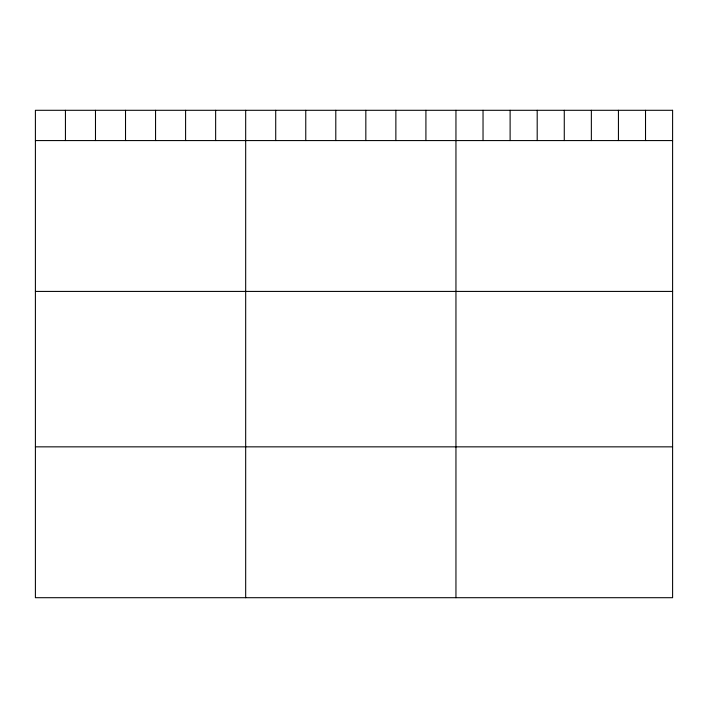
<?xml version="1.0" encoding="UTF-8"?>
<svg xmlns="http://www.w3.org/2000/svg" width="708" height="708" viewBox="0 0 708 708"><rect width="100%" height="100%" fill="white"/><g stroke="black" fill="none" stroke-linecap="round" stroke-linejoin="round"><path stroke-width="1.06" d="M35.4 140.573L672.6 140.573M35.4 291.422L672.6 291.422M35.4 446.845L672.6 446.845M645.519 110.298L645.519 140.573M618.438 110.298L618.438 140.573M591.357 110.298L591.357 140.573M564.276 110.298L564.276 140.573M537.195 110.298L537.195 140.573M510.114 110.298L510.114 140.573M483.033 110.298L483.033 140.573M455.952 110.298L455.952 597.702M425.915 110.298L425.915 140.573M395.869 110.298L395.869 140.573M365.832 110.298L365.832 140.573M335.796 110.298L335.796 140.573M305.759 110.298L305.759 140.573M275.713 110.298L275.713 140.573M245.676 110.298L245.676 597.702M215.639 110.298L215.639 140.573M185.593 110.298L185.593 140.573M155.556 110.298L155.556 140.573M125.52 110.298L125.52 140.573M95.483 110.298L95.483 140.573M65.437 110.298L65.437 140.573M672.6 110.298L35.4 110.298L35.4 597.702L672.6 597.702L672.6 110.298"/></g></svg>
